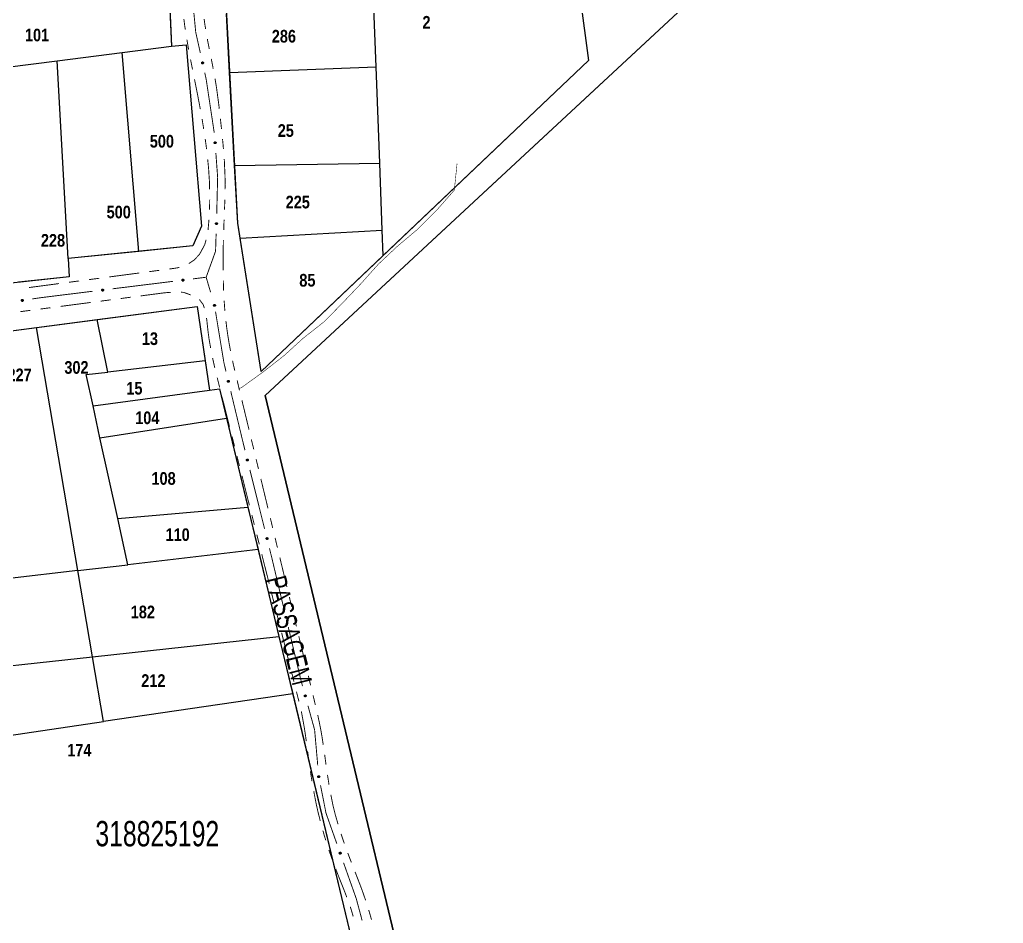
# Model space of a CAD drawing. Extents: x 203591 to 208218, y 4854879 to 4857795.
# Drawn here: x 205158.1 to 205352.6, y 4855584.3 to 4855762.9 of the extents above; entities that cross this region are included whole.
import ezdxf
from ezdxf.enums import TextEntityAlignment as Align

# ---------------------------------------------------------------- set-up
doc = ezdxf.new("R2010")
doc.units = 0
doc.header["$LTSCALE"] = 1.5
doc.header["$MEASUREMENT"] = 0
doc.linetypes.add('PHANTOMX2', pattern=[5, 2.5, -0.5, 0.5, -0.5, 0.5, -0.5])
doc.linetypes.add('TRACO_15', pattern=[3, 2, -1])
for name, color, linetype in [('CD-MALHA-LOTES', 40, 'CONTINUOUS'), ('CD_TXT_QUADRA', 7, 'CONTINUOUS'), ('RU-QUADRAS', 210, 'CONTINUOUS'), ('SV-CAMINHO-TRILHA', 20, 'CONTINUOUS'), ('SV-EIXO-RUA-N-PAV', 6, 'CONTINUOUS'), ('SV-RUA-NAO-PAV-S-GUIA-C-GUIA', 7, 'PHANTOMX2'), ('SV-TXT-RUA-N-PAV-S-GUIA-C-GUIA', 7, 'CONTINUOUS'), ('Th_NmrPorta', 7, 'CONTINUOUS')]:
    doc.layers.add(name, color=color, linetype=linetype)
doc.styles.add('ARIAL', font='ARIAL.TTF')
doc.styles.get("Standard").update_dxf_attribs({"font": 'swisscbo.ttf'})

msp = doc.modelspace()

# ---------------------------------------------------------------- linework, layer by layer
at = {"layer": 'CD-MALHA-LOTES', "linetype": 'Continuous', "flags": 128}
for points in [[(205566.89, 4856023), (205206.64, 4855688.61)], [(205267.27, 4855779.59), (205270.6, 4855754.86)], [(205187.67, 4855768.37), (205188.16, 4855757.66)], [(205199.62, 4855752.5), (205199, 4855764.07)], [(205228.59, 4855753.58), (205228.15, 4855765.29)], [(205178.36, 4855756.41), (205188.16, 4855757.66)], [(205188.16, 4855757.66), (205191.05, 4855757.95)], [(205191.05, 4855757.95), (205194.1, 4855722.1)], [(205165.54, 4855754.77), (205178.36, 4855756.41)], [(205181.67, 4855717.13), (205178.36, 4855756.41)], [(205155.66, 4855753.51), (205165.54, 4855754.77)], [(205167.74, 4855715.73), (205165.54, 4855754.77)], [(205270.6, 4855754.86), (205230, 4855716.28)], [(205199.62, 4855752.5), (205228.59, 4855753.58)], [(205200.61, 4855734.08), (205199.62, 4855752.5)], [(205229.31, 4855734.56), (205228.59, 4855753.58)], [(205200.61, 4855734.08), (205229.31, 4855734.56)], [(205229.81, 4855721.33), (205229.31, 4855734.56)], [(205201.69, 4855719.74), (205201.22, 4855722.68), (205200.61, 4855734.08)], [(205194.1, 4855722.1), (205192.36, 4855718.19)], [(205201.69, 4855719.74), (205229.81, 4855721.33)], [(205230, 4855716.28), (205229.81, 4855721.33)], [(205205.88, 4855693.36), (205201.69, 4855719.74)], [(205181.67, 4855717.13), (205167.74, 4855715.73)], [(205192.36, 4855718.19), (205181.67, 4855717.13)], [(205167.74, 4855715.73), (205167.88, 4855712.11)], [(205230, 4855716.28), (205205.88, 4855693.36)], [(205167.88, 4855712.11), (205157.91, 4855711.02)], [(205173.44, 4855703.63), (205193.23, 4855706.21)], [(205193.23, 4855706.21), (205194.81, 4855695.48)], [(205161.45, 4855702.07), (205173.44, 4855703.63)], [(205175.54, 4855693.26), (205173.44, 4855703.63)], [(205150.36, 4855700.63), (205161.45, 4855702.07)], [(205169.62, 4855654.03), (205161.45, 4855702.07)], [(205194.81, 4855695.48), (205175.54, 4855693.26)], [(205194.81, 4855695.48), (205195.67, 4855689.68)], [(205171.27, 4855692.76), (205175.54, 4855693.26)], [(205172.63, 4855686.57), (205171.27, 4855692.76)], [(205172.63, 4855686.57), (205195.67, 4855689.68)], [(205195.67, 4855689.68), (205197.63, 4855689.94)], [(205197.63, 4855689.94), (205199.02, 4855684.16)], [(205206.64, 4855688.61), (205250.22, 4855506.65)], [(205174, 4855680.29), (205172.63, 4855686.57)], [(205174, 4855680.29), (205199.02, 4855684.16)], [(205199.02, 4855684.16), (205203.24, 4855666.55)], [(205177.5, 4855664.31), (205174, 4855680.29)], [(205177.5, 4855664.31), (205203.24, 4855666.55)], [(205203.24, 4855666.55), (205205.25, 4855658.18)], [(205179.5, 4855655.18), (205177.5, 4855664.31)], [(205205.25, 4855658.18), (205179.5, 4855655.18)], [(205205.25, 4855658.18), (205209.38, 4855640.98)], [(205169.62, 4855654.03), (205179.5, 4855655.18)], [(205169.62, 4855654.03), (205156.13, 4855652.46)], [(205172.52, 4855636.97), (205169.62, 4855654.03)], [(205172.52, 4855636.97), (205209.38, 4855640.98)], [(205209.38, 4855640.98), (205212.1, 4855629.65)], [(205142.07, 4855633.66), (205172.52, 4855636.97)], [(205174.7, 4855624.18), (205172.52, 4855636.97)], [(205212.1, 4855629.65), (205174.7, 4855624.18)], [(205212.1, 4855629.65), (205223.94, 4855580.31)], [(205143.5, 4855619.62), (205174.7, 4855624.18)]]:
    msp.add_lwpolyline(points, dxfattribs=at)
at = {"layer": 'RU-QUADRAS', "color": 6, "linetype": 'Continuous'}
for points in [[(205169.12, 4856057.33), (205170.85, 4856060.09), (205176.6, 4856059.81, -0.0134668589), (205229.83, 4856062.81), (205231.77, 4856042.45), (205248.46, 4855919.86), (205200.26, 4855913.77), (205201.8, 4855903.73), (205250.97, 4855909.51), (205256.68, 4855850.56), (205209.14, 4855841.88), (205209.64, 4855837.64), (205258.13, 4855843.47), (205266.64, 4855779.52), (205267.27, 4855779.59), (205270.6, 4855754.86), (205205.88, 4855693.36), (205201.22, 4855722.68), (205191.74, 4855902.55), (205190.12, 4855902.36), (205180.07, 4855980.53, -0.0081254696)], [(205069.45, 4855695.5), (205129.66, 4855699.2), (205145.15, 4855541.91), (205151.28, 4855543.1), (205135.64, 4855696.92), (205141.82, 4855699.51), (205193.23, 4855706.21), (205195.67, 4855689.68), (205197.63, 4855689.94), (205240.81, 4855510.03), (205206.49, 4855502.91, 0.0110391911), (205097.95, 4855484.24)]]:
    msp.add_lwpolyline(points, format="xyb", close=True, dxfattribs=at)
msp.add_lwpolyline([(205616.29, 4855406.97, -0.0088435536), (205551.38, 4855440.72), (205486.3, 4855477.5), (205409.57, 4855523.2), (205354.08, 4855518.41), (205253.36, 4855503.36), (205250.22, 4855506.65), (205206.64, 4855688.61), (205604.26, 4856057.69)], format="xyb", dxfattribs=at)
msp.add_lwpolyline([(205091.27, 4855703.71), (205093.97, 4855745.62), (205101.26, 4855768.38), (205126.9, 4855836.08), (205130.52, 4855852.01), (205131.96, 4855852.01), (205141.81, 4855921.17), (205179.18, 4855927.69), (205187, 4855856), (205186.56, 4855792.35), (205188.16, 4855757.66), (205191.05, 4855757.95), (205194.1, 4855722.1), (205192.36, 4855718.19), (205167.74, 4855715.73), (205167.88, 4855712.11)], close=True, dxfattribs=at)
at = {"layer": 'SV-CAMINHO-TRILHA', "linetype": 'TRACO_15', "ltscale": 0.75, "const_width": 0.1, "flags": 128}
msp.add_lwpolyline([(205244.59, 4855734.47), (205244.05, 4855729.23), (205240.57, 4855725.26), (205236.78, 4855721.49), (205232.8, 4855718.14), (205229.01, 4855714.57), (205225.57, 4855710.72), (205222.08, 4855707.06), (205218.38, 4855703.27), (205214.15, 4855699.94), (205210.39, 4855696.52), (205206.24, 4855693.28), (205202.14, 4855690.32), (205201.33, 4855689.88)], dxfattribs=at)
at = {"layer": 'SV-EIXO-RUA-N-PAV', "const_width": 0.18, "flags": 128}
for points in [[(205192.177149, 4855768.198033), (205192.853263, 4855761.230761)], [(205192.853263, 4855761.230761), (205192.93, 4855760.44)], [(205192.93, 4855760.44), (205193.842306, 4855756.334622)], [(205194.710028, 4855752.429873), (205194.926959, 4855751.453686)], [(205194.926959, 4855751.453686), (205194.99, 4855751.17)], [(205194.99, 4855751.17), (205196.588585, 4855740.580589)], [(205196.907499, 4855736.594248), (205197.200203, 4855732.604972)], [(205197.200203, 4855732.604972), (205197.26, 4855731.79)], [(205197.26, 4855731.79), (205197.081547, 4855724.60938)], [(205196.961689, 4855720.6112), (205196.864653, 4855717.61277)], [(205196.85, 4855717.16), (205195.305435, 4855712.883382)], [(205196.864653, 4855717.61277), (205196.85, 4855717.16)], [(205195.305435, 4855712.883382), (205194.99, 4855712.01)], [(205176.500973, 4855709.727264), (205188.410545, 4855711.197672)], [(205192.380402, 4855711.687808), (205194.365331, 4855711.932876)], [(205194.365331, 4855711.932876), (205194.99, 4855712.01)], [(205194.99, 4855712.01), (205195.862369, 4855709.065093)], [(205162.43, 4855707.99), (205172.531116, 4855709.237128)], [(205160.626452, 4855707.730035), (205161.616223, 4855707.872702)], [(205161.616223, 4855707.872702), (205162.43, 4855707.99)], [(205196.844465, 4855705.194521), (205198.46444, 4855695.326609)], [(205198.46444, 4855695.326609), (205198.5, 4855695.11)], [(205198.5, 4855695.11), (205198.9158, 4855693.378741)], [(205199.849924, 4855689.489343), (205202.185235, 4855679.76585)], [(205202.185235, 4855679.76585), (205202.41, 4855678.83)], [(205202.41, 4855678.83), (205202.66164, 4855677.823441)], [(205203.631782, 4855673.942871), (205206.54221, 4855662.301161)], [(205207.512352, 4855658.420591), (205207.754888, 4855657.450448)], [(205207.754888, 4855657.450448), (205207.77, 4855657.39)], [(205207.77, 4855657.39), (205210.301105, 4855646.749201)], [(205211.22675, 4855642.857777), (205213.540862, 4855633.129217)], [(205213.540862, 4855633.129217), (205213.75, 4855632.25)], [(205213.75, 4855632.25), (205214.042224, 4855631.193415)], [(205215.108489, 4855627.338148), (205216.174755, 4855623.482882)], [(205216.174755, 4855623.482882), (205216.43, 4855622.56)], [(205216.43, 4855622.56), (205217.050536, 4855615.544921)], [(205217.589604, 4855611.587262), (205218.567573, 4855606.683837)], [(205218.567573, 4855606.683837), (205218.69, 4855606.07)], [(205218.69, 4855606.07), (205220.816255, 4855600.061019)], [(205222.150569, 4855596.29013), (205224.48562, 4855589.691074)], [(205224.48562, 4855589.691074), (205224.67, 4855589.17)], [(205224.67, 4855589.17), (205225.822221, 4855584.874587)]]:
    msp.add_lwpolyline(points, dxfattribs=at)
at = {"layer": 'SV-EIXO-RUA-N-PAV', "flags": 128}
for points in [[(205194.352458, 4855754.546387), (205194.394088, 4855754.520716), (205194.424617, 4855754.490141), (205194.442741, 4855754.457311), (205194.451191, 4855754.424123), (205194.456013, 4855754.389198), (205194.453105, 4855754.352913), (205194.440957, 4855754.313355), (205194.415499, 4855754.271414), (205194.382122, 4855754.242198), (205194.350886, 4855754.222708), (205194.316788, 4855754.211904), (205194.282781, 4855754.207788), (205194.24519, 4855754.212055), (205194.205223, 4855754.224758), (205194.163669, 4855754.251377), (205194.133944, 4855754.281558), (205194.117248, 4855754.313773), (205194.106603, 4855754.348122), (205194.102108, 4855754.383837), (205194.105168, 4855754.419439), (205194.11803, 4855754.459657), (205194.144847, 4855754.500322), (205194.174609, 4855754.530313), (205194.206582, 4855754.547457), (205194.240634, 4855754.557176), (205194.275606, 4855754.562437), (205194.312202, 4855754.561033), (205194.352458, 4855754.546387)], [(205196.860418, 4855738.740237), (205196.897889, 4855738.708804), (205196.923665, 4855738.674128), (205196.93684, 4855738.639018), (205196.940392, 4855738.604956), (205196.940101, 4855738.5697), (205196.931966, 4855738.53422), (205196.914213, 4855738.496841), (205196.882946, 4855738.459031), (205196.845688, 4855738.43496), (205196.811957, 4855738.420202), (205196.776653, 4855738.414454), (205196.742409, 4855738.41531), (205196.705833, 4855738.42498), (205196.668128, 4855738.44334), (205196.630871, 4855738.4757), (205196.605833, 4855738.50987), (205196.593982, 4855738.544164), (205196.588427, 4855738.579693), (205196.589155, 4855738.615683), (205196.597342, 4855738.650465), (205196.615896, 4855738.688395), (205196.648323, 4855738.724745), (205196.682118, 4855738.750106), (205196.716237, 4855738.762436), (205196.751339, 4855738.767117), (205196.786704, 4855738.767255), (205196.82271, 4855738.760562), (205196.860418, 4855738.740237)], [(205197.141051, 4855722.750199), (205197.175, 4855722.714992), (205197.196978, 4855722.677792), (205197.206379, 4855722.641489), (205197.206321, 4855722.607243), (205197.202316, 4855722.572214), (205197.190486, 4855722.537788), (205197.168893, 4855722.502488), (205197.133815, 4855722.468185), (205197.094227, 4855722.448175), (205197.059129, 4855722.437054), (205197.023416, 4855722.435059), (205196.989452, 4855722.439519), (205196.9541, 4855722.45299), (205196.91854, 4855722.475222), (205196.8849, 4855722.511329), (205196.863604, 4855722.547947), (205196.855433, 4855722.5833), (205196.853654, 4855722.619216), (205196.858171, 4855722.654929), (205196.869978, 4855722.688654), (205196.892427, 4855722.724417), (205196.928504, 4855722.757147), (205196.964784, 4855722.778805), (205197.000012, 4855722.78747), (205197.035412, 4855722.788425), (205197.070594, 4855722.784836), (205197.105695, 4855722.774385), (205197.141051, 4855722.750199)], [(205190.239387, 4855711.534386), (205190.268923, 4855711.573369), (205190.302279, 4855711.600833), (205190.336693, 4855711.615732), (205190.370536, 4855711.620968), (205190.405763, 4855711.622426), (205190.441603, 4855711.616059), (205190.479817, 4855711.600182), (205190.51913, 4855711.570828), (205190.545019, 4855711.534809), (205190.561431, 4855711.501852), (205190.568923, 4855711.466876), (205190.569765, 4855711.432631), (205190.561921, 4855711.395621), (205190.545453, 4855711.357053), (205190.51498, 4855711.318236), (205190.482094, 4855711.291535), (205190.448429, 4855711.277998), (205190.413219, 4855711.270689), (205190.377238, 4855711.269632), (205190.342092, 4855711.276084), (205190.303289, 4855711.292735), (205190.265376, 4855711.32332), (205190.238371, 4855711.355815), (205190.224364, 4855711.389281), (205190.217949, 4855711.424108), (205190.216057, 4855711.459422), (205190.220957, 4855711.495716), (205190.239387, 4855711.534386)], [(205174.359958, 4855709.573841), (205174.389494, 4855709.612824), (205174.42285, 4855709.640289), (205174.457264, 4855709.655188), (205174.491107, 4855709.660424), (205174.526334, 4855709.661882), (205174.562174, 4855709.655515), (205174.600388, 4855709.639638), (205174.639701, 4855709.610284), (205174.66559, 4855709.574265), (205174.682002, 4855709.541308), (205174.689494, 4855709.506332), (205174.690336, 4855709.472087), (205174.682492, 4855709.435077), (205174.666024, 4855709.396509), (205174.635551, 4855709.357692), (205174.602665, 4855709.330991), (205174.569, 4855709.317454), (205174.53379, 4855709.310145), (205174.497809, 4855709.309088), (205174.462663, 4855709.31554), (205174.42386, 4855709.332191), (205174.385947, 4855709.362775), (205174.358942, 4855709.395271), (205174.344935, 4855709.428737), (205174.33852, 4855709.463563), (205174.336628, 4855709.498878), (205174.341528, 4855709.535172), (205174.359958, 4855709.573841)], [(205158.488995, 4855707.533158), (205158.517733, 4855707.572733), (205158.550525, 4855707.600869), (205158.584628, 4855707.616464), (205158.618359, 4855707.622386), (205158.653549, 4855707.624559), (205158.689511, 4855707.618922), (205158.728039, 4855707.603824), (205158.76794, 4855707.575275), (205158.794555, 4855707.539789), (205158.811633, 4855707.507172), (205158.819834, 4855707.472356), (205158.821372, 4855707.438135), (205158.814281, 4855707.400973), (205158.7986, 4855707.362078), (205158.768921, 4855707.322651), (205158.736584, 4855707.295287), (205158.703201, 4855707.281069), (205158.668147, 4855707.273046), (205158.632194, 4855707.271259), (205158.596925, 4855707.276996), (205158.557792, 4855707.292855), (205158.519265, 4855707.322663), (205158.491606, 4855707.354604), (205158.476923, 4855707.387778), (205158.469801, 4855707.422467), (205158.467192, 4855707.457736), (205158.471354, 4855707.494122), (205158.488995, 4855707.533158)], [(205196.725351, 4855706.599615), (205196.76548, 4855706.571657), (205196.794252, 4855706.539422), (205196.810511, 4855706.50563), (205196.817092, 4855706.472022), (205196.819953, 4855706.436881), (205196.81502, 4855706.400816), (205196.800679, 4855706.362), (205196.772915, 4855706.321548), (205196.737957, 4855706.294244), (205196.70568, 4855706.276531), (205196.671031, 4855706.267651), (205196.636847, 4855706.265444), (205196.599553, 4855706.271807), (205196.560359, 4855706.286724), (205196.520358, 4855706.315626), (205196.492368, 4855706.347422), (205196.4775, 4855706.38052), (205196.468793, 4855706.415411), (205196.466302, 4855706.451321), (205196.471348, 4855706.486696), (205196.486439, 4855706.526132), (205196.515488, 4855706.565234), (205196.546882, 4855706.593513), (205196.579763, 4855706.608842), (205196.614306, 4855706.616641), (205196.649517, 4855706.619939), (205196.685977, 4855706.61649), (205196.725351, 4855706.599615)], [(205199.456345, 4855691.599457), (205199.498406, 4855691.574499), (205199.529453, 4855691.544449), (205199.548133, 4855691.511932), (205199.557147, 4855691.478894), (205199.562563, 4855691.444055), (205199.560274, 4855691.407726), (205199.548801, 4855691.367968), (205199.524062, 4855691.325599), (205199.491188, 4855691.295818), (205199.460288, 4855691.275798), (205199.426379, 4855691.264415), (205199.392447, 4855691.259721), (205199.354789, 4855691.263347), (205199.314611, 4855691.275366), (205199.27261, 4855691.301274), (205199.242375, 4855691.330944), (205199.225132, 4855691.36287), (205199.213904, 4855691.397032), (205199.208801, 4855691.432666), (205199.211254, 4855691.468314), (205199.223429, 4855691.508745), (205199.249549, 4855691.549862), (205199.278796, 4855691.580356), (205199.310472, 4855691.598042), (205199.344354, 4855691.608339), (205199.379231, 4855691.614196), (205199.415846, 4855691.613415), (205199.456345, 4855691.599457)], [(205203.218657, 4855676.049245), (205203.260948, 4855676.024679), (205203.292272, 4855675.994917), (205203.311252, 4855675.962575), (205203.320573, 4855675.929622), (205203.326311, 4855675.894835), (205203.324359, 4855675.858486), (205203.313256, 4855675.818623), (205203.28891, 4855675.776026), (205203.256313, 4855675.745942), (205203.225601, 4855675.725637), (205203.191799, 4855675.713939), (205203.157912, 4855675.708931), (205203.120222, 4855675.712208), (205203.079934, 4855675.723854), (205203.037694, 4855675.749371), (205203.007186, 4855675.77876), (205202.989648, 4855675.810524), (205202.978103, 4855675.844581), (205202.97267, 4855675.880166), (205202.974792, 4855675.915836), (205202.986592, 4855675.956378), (205203.01233, 4855675.997735), (205203.041293, 4855676.028498), (205203.072804, 4855676.046478), (205203.106589, 4855676.057089), (205203.14141, 4855676.063268), (205203.17803, 4855676.062827), (205203.218657, 4855676.049245)], [(205207.099227, 4855660.526965), (205207.141518, 4855660.502399), (205207.172842, 4855660.472637), (205207.191822, 4855660.440295), (205207.201143, 4855660.407342), (205207.206881, 4855660.372555), (205207.204929, 4855660.336206), (205207.193826, 4855660.296343), (205207.16948, 4855660.253746), (205207.136883, 4855660.223662), (205207.106171, 4855660.203357), (205207.072369, 4855660.191659), (205207.038482, 4855660.186651), (205207.000792, 4855660.189928), (205206.960504, 4855660.201574), (205206.918264, 4855660.227091), (205206.887755, 4855660.25648), (205206.870218, 4855660.288244), (205206.858673, 4855660.322301), (205206.85324, 4855660.357886), (205206.855362, 4855660.393556), (205206.867162, 4855660.434098), (205206.8929, 4855660.475455), (205206.921863, 4855660.506218), (205206.953374, 4855660.524198), (205206.987159, 4855660.534809), (205207.02198, 4855660.540988), (205207.0586, 4855660.540547), (205207.099227, 4855660.526965)], [(205210.837771, 4855644.968744), (205210.879777, 4855644.943695), (205210.910758, 4855644.913576), (205210.929367, 4855644.881019), (205210.93831, 4855644.847961), (205210.94365, 4855644.813111), (205210.941281, 4855644.776787), (205210.929722, 4855644.737053), (205210.90489, 4855644.694738), (205210.871951, 4855644.665029), (205210.841008, 4855644.645077), (205210.807075, 4855644.633768), (205210.773132, 4855644.629148), (205210.735482, 4855644.632856), (205210.695331, 4855644.644963), (205210.653386, 4855644.670962), (205210.623216, 4855644.700697), (205210.606043, 4855644.732661), (205210.594889, 4855644.766848), (205210.589864, 4855644.802492), (205210.592394, 4855644.838136), (205210.604657, 4855644.87854), (205210.630867, 4855644.9196), (205210.660181, 4855644.950029), (205210.691895, 4855644.967647), (205210.725799, 4855644.97787), (205210.760689, 4855644.983651), (205210.797302, 4855644.98279), (205210.837771, 4855644.968744)], [(205214.643154, 4855629.433607), (205214.686042, 4855629.410099), (205214.718095, 4855629.381125), (205214.737874, 4855629.349264), (205214.74801, 4855629.316553), (205214.754611, 4855629.281919), (205214.753563, 4855629.245533), (205214.743453, 4855629.205406), (205214.720174, 4855629.162218), (205214.688334, 4855629.131333), (205214.658136, 4855629.110271), (205214.624635, 4855629.097738), (205214.590883, 4855629.091889), (205214.553123, 4855629.094228), (205214.512559, 4855629.10487), (205214.469698, 4855629.12933), (205214.438468, 4855629.15795), (205214.420147, 4855629.18927), (205214.407759, 4855629.223029), (205214.401444, 4855629.258468), (205214.402679, 4855629.294179), (205214.413467, 4855629.335002), (205214.43817, 4855629.376986), (205214.46636, 4855629.40846), (205214.497414, 4855629.427216), (205214.530925, 4855629.438663), (205214.565581, 4855629.445707), (205214.602202, 4855629.446175), (205214.643154, 4855629.433607)], [(205217.329851, 4855613.452436), (205217.370912, 4855613.425864), (205217.400768, 4855613.394631), (205217.418171, 4855613.361413), (205217.425896, 4855613.32805), (205217.429954, 4855613.293027), (205217.426256, 4855613.256814), (205217.413248, 4855613.217531), (205217.386882, 4855613.176155), (205217.352876, 4855613.147673), (205217.321222, 4855613.128869), (205217.286897, 4855613.118811), (205217.252808, 4855613.115438), (205217.215319, 4855613.120524), (205217.175638, 4855613.134095), (205217.134675, 4855613.161614), (205217.105615, 4855613.192435), (205217.089625, 4855613.225007), (205217.079732, 4855613.25958), (205217.076017, 4855613.295385), (205217.079852, 4855613.330911), (205217.093588, 4855613.370839), (205217.121285, 4855613.41091), (205217.151695, 4855613.440245), (205217.184033, 4855613.456687), (205217.21829, 4855613.465661), (205217.253368, 4855613.470159), (205217.289924, 4855613.467957), (205217.329851, 4855613.452436)], [(205221.539259, 4855598.347746), (205221.583692, 4855598.327307), (205221.6177, 4855598.300655), (205221.639667, 4855598.270262), (205221.652075, 4855598.238342), (205221.661092, 4855598.204258), (205221.6626, 4855598.167888), (205221.655333, 4855598.12715), (205221.635143, 4855598.082434), (205221.605551, 4855598.04939), (205221.576906, 4855598.02626), (205221.544367, 4855598.011405), (205221.511109, 4855598.003201), (205221.473278, 4855598.002883), (205221.432067, 4855598.010651), (205221.387594, 4855598.032041), (205221.354432, 4855598.058398), (205221.333957, 4855598.088354), (205221.31923, 4855598.12116), (205221.310442, 4855598.156068), (205221.309167, 4855598.191778), (205221.317062, 4855598.233258), (205221.338756, 4855598.276873), (205221.364667, 4855598.310248), (205221.394327, 4855598.331138), (205221.426952, 4855598.34491), (205221.461028, 4855598.354369), (205221.497525, 4855598.357408), (205221.539259, 4855598.347746)]]:
    msp.add_lwpolyline(points, close=True, dxfattribs=at)
for points in [[(205194.102108, 4855754.383837), (205194.133944, 4855754.281558)], [(205194.105168, 4855754.419439), (205194.163669, 4855754.251377)], [(205194.1052, 4855754.397539), (205194.146937, 4855754.272625)], [(205194.115116, 4855754.434688), (205194.182309, 4855754.24554)], [(205194.11803, 4855754.459657), (205194.205223, 4855754.224758)], [(205194.133764, 4855754.476573), (205194.224046, 4855754.221267)], [(205194.144847, 4855754.500322), (205194.24519, 4855754.212055)], [(205194.159221, 4855754.512982), (205194.261935, 4855754.214311)], [(205194.174609, 4855754.530313), (205194.282781, 4855754.207788)], [(205194.190598, 4855754.53533), (205194.29864, 4855754.212683)], [(205194.206582, 4855754.547457), (205194.316788, 4855754.211904)], [(205194.22375, 4855754.549687), (205194.330905, 4855754.218455)], [(205194.240634, 4855754.557176), (205194.350886, 4855754.222708)], [(205194.260011, 4855754.556347), (205194.367165, 4855754.237696)], [(205194.275606, 4855754.562437), (205194.382122, 4855754.242198)], [(205194.294792, 4855754.557087), (205194.398246, 4855754.261376)], [(205194.312202, 4855754.561033), (205194.415499, 4855754.271414)], [(205194.330757, 4855754.552499), (205194.425627, 4855754.295417)], [(205194.352458, 4855754.546387), (205194.440957, 4855754.313355)], [(205194.374566, 4855754.531482), (205194.445015, 4855754.340262)], [(205194.394088, 4855754.520716), (205194.453105, 4855754.352913)], [(205194.411566, 4855754.503362), (205194.451675, 4855754.379483)], [(205194.424617, 4855754.490141), (205194.456013, 4855754.389198)], [(205196.589155, 4855738.615683), (205196.605833, 4855738.50987)], [(205196.5942, 4855738.628792), (205196.617394, 4855738.499148)], [(205196.597342, 4855738.650465), (205196.630871, 4855738.4757)], [(205196.609395, 4855738.664112), (205196.648469, 4855738.467223)], [(205196.615896, 4855738.688395), (205196.668128, 4855738.44334)], [(205196.633916, 4855738.702852), (205196.686248, 4855738.437158)], [(205196.648323, 4855738.724745), (205196.705833, 4855738.42498)], [(205196.66438, 4855738.735188), (205196.722729, 4855738.424785)], [(205196.682118, 4855738.750106), (205196.742409, 4855738.41531)], [(205196.698665, 4855738.752753), (205196.75881, 4855738.417855)], [(205196.716237, 4855738.762436), (205196.776653, 4855738.414454)], [(205196.733548, 4855738.762154), (205196.791571, 4855738.418891)], [(205196.751339, 4855738.767117), (205196.811957, 4855738.420202)], [(205196.770391, 4855738.763489), (205196.830237, 4855738.432673)], [(205196.786704, 4855738.767255), (205196.845688, 4855738.43496)], [(205196.804912, 4855738.759181), (205196.864421, 4855738.4516)], [(205196.82271, 4855738.760562), (205196.882946, 4855738.459031)], [(205196.839832, 4855738.749429), (205196.896446, 4855738.481313)], [(205196.860418, 4855738.740237), (205196.914213, 4855738.496841)], [(205196.880133, 4855738.722286), (205196.922128, 4855738.522875)], [(205196.897889, 4855738.708804), (205196.931966, 4855738.53422)], [(205196.912668, 4855738.6891), (205196.934402, 4855738.560717)], [(205196.923665, 4855738.674128), (205196.940101, 4855738.5697)], [(205196.86457, 4855722.667433), (205196.873971, 4855722.536066)], [(205196.869978, 4855722.688654), (205196.8849, 4855722.511329)], [(205196.883402, 4855722.700955), (205196.901507, 4855722.501044)], [(205196.892427, 4855722.724417), (205196.91854, 4855722.475222)], [(205196.91187, 4855722.736895), (205196.935907, 4855722.467165)], [(205196.928504, 4855722.757147), (205196.9541, 4855722.45299)], [(205196.945573, 4855722.765839), (205196.97088, 4855722.451016)], [(205196.964784, 4855722.778805), (205196.989452, 4855722.439519)], [(205196.981517, 4855722.779694), (205197.00603, 4855722.440322)], [(205197.000012, 4855722.78747), (205197.023416, 4855722.435059)], [(205197.017197, 4855722.785365), (205197.038718, 4855722.437899)], [(205197.035412, 4855722.788425), (205197.059129, 4855722.437054)], [(205197.053976, 4855722.78281), (205197.078621, 4855722.447529)], [(205197.070594, 4855722.784836), (205197.094227, 4855722.448175)], [(205197.08785, 4855722.774887), (205197.11461, 4855722.462747)], [(205197.105695, 4855722.774385), (205197.133815, 4855722.468185)], [(205197.121548, 4855722.76151), (205197.149588, 4855722.48892)], [(205197.141051, 4855722.750199), (205197.168893, 4855722.502488)], [(205197.158764, 4855722.73027), (205197.179508, 4855722.527544)], [(205197.175, 4855722.714992), (205197.190486, 4855722.537788)], [(205197.18762, 4855722.69384), (205197.195701, 4855722.563881)], [(205197.196978, 4855722.677792), (205197.202316, 4855722.572214)], [(205196.858171, 4855722.654929), (205196.863604, 4855722.547947)], [(205190.216057, 4855711.459422), (205190.545019, 4855711.534809)], [(205190.217949, 4855711.424108), (205190.561431, 4855711.501852)], [(205190.220628, 4855711.443316), (205190.548069, 4855711.519491)], [(205190.220957, 4855711.495716), (205190.51913, 4855711.570828)], [(205190.223219, 4855711.478008), (205190.527471, 4855711.552694)], [(205190.223788, 4855711.406585), (205190.563752, 4855711.481555)], [(205190.224364, 4855711.389281), (205190.568923, 4855711.466876)], [(205190.231227, 4855711.513369), (205190.496206, 4855711.583206)], [(205190.234906, 4855711.37221), (205190.56641, 4855711.448886)], [(205190.238371, 4855711.355815), (205190.569765, 4855711.432631)], [(205190.239387, 4855711.534386), (205190.479817, 4855711.600182)], [(205190.25415, 4855711.338839), (205190.561278, 4855711.412506)], [(205190.256339, 4855711.554966), (205190.453422, 4855711.606797)], [(205190.265376, 4855711.32332), (205190.561921, 4855711.395621)], [(205190.268923, 4855711.573369), (205190.441603, 4855711.616059)], [(205190.28787, 4855711.589107), (205190.415018, 4855711.617179)], [(205190.287956, 4855711.310016), (205190.550729, 4855711.375456)], [(205190.302279, 4855711.600833), (205190.405763, 4855711.622426)], [(205190.303289, 4855711.292735), (205190.545453, 4855711.357053)], [(205190.327865, 4855711.287446), (205190.522574, 4855711.336233)], [(205190.342092, 4855711.276084), (205190.51498, 4855711.318236)], [(205190.363894, 4855711.27402), (205190.492229, 4855711.303614)], [(205190.377238, 4855711.269632), (205190.482094, 4855711.291535)], [(205174.336628, 4855709.498878), (205174.66559, 4855709.574265)], [(205174.33852, 4855709.463563), (205174.682002, 4855709.541308)], [(205174.341199, 4855709.482772), (205174.66864, 4855709.558946)], [(205174.341528, 4855709.535172), (205174.639701, 4855709.610284)], [(205174.34379, 4855709.517464), (205174.648042, 4855709.59215)], [(205174.344359, 4855709.44604), (205174.684323, 4855709.521011)], [(205174.344935, 4855709.428737), (205174.689494, 4855709.506332)], [(205174.351798, 4855709.552825), (205174.616777, 4855709.622662)], [(205174.355477, 4855709.411666), (205174.686981, 4855709.488342)], [(205174.358942, 4855709.395271), (205174.690336, 4855709.472087)], [(205174.359958, 4855709.573841), (205174.600388, 4855709.639638)], [(205174.374721, 4855709.378295), (205174.681849, 4855709.451961)], [(205174.37691, 4855709.594422), (205174.573993, 4855709.646252)], [(205174.385947, 4855709.362775), (205174.682492, 4855709.435077)], [(205174.389494, 4855709.612824), (205174.562174, 4855709.655515)], [(205174.408441, 4855709.628562), (205174.535589, 4855709.656635)], [(205174.408527, 4855709.349472), (205174.671299, 4855709.414912)], [(205174.42285, 4855709.640289), (205174.526334, 4855709.661882)], [(205174.42386, 4855709.332191), (205174.666024, 4855709.396509)], [(205174.448436, 4855709.326901), (205174.643145, 4855709.375689)], [(205174.462663, 4855709.31554), (205174.635551, 4855709.357692)], [(205174.484465, 4855709.313476), (205174.6128, 4855709.34307)], [(205174.497809, 4855709.309088), (205174.602665, 4855709.330991)], [(205158.467192, 4855707.457736), (205158.794555, 4855707.539789)], [(205158.469801, 4855707.422467), (205158.811633, 4855707.507172)], [(205158.471354, 4855707.494122), (205158.76794, 4855707.575275)], [(205158.472089, 4855707.441726), (205158.797916, 4855707.524536)], [(205158.473975, 4855707.476464), (205158.776648, 4855707.557314)], [(205158.475995, 4855707.405066), (205158.814366, 4855707.486927)], [(205158.476923, 4855707.387778), (205158.819834, 4855707.472356)], [(205158.481263, 4855707.51198), (205158.744769, 4855707.587185)], [(205158.487809, 4855707.370925), (205158.817687, 4855707.454318)], [(205158.488995, 4855707.533158), (205158.728039, 4855707.603824)], [(205158.491606, 4855707.354604), (205158.821372, 4855707.438135)], [(205158.505525, 4855707.554078), (205158.701515, 4855707.609901)], [(205158.507726, 4855707.337952), (205158.813295, 4855707.417841)], [(205158.517733, 4855707.572733), (205158.689511, 4855707.618922)], [(205158.519265, 4855707.322663), (205158.814281, 4855707.400973)], [(205158.536357, 4855707.588852), (205158.662908, 4855707.619501)], [(205158.542111, 4855707.309821), (205158.8035, 4855707.380585)], [(205158.550525, 4855707.600869), (205158.653549, 4855707.624559)], [(205158.557792, 4855707.292855), (205158.7986, 4855707.362078)], [(205158.58247, 4855707.288066), (205158.776148, 4855707.340798)], [(205158.596925, 4855707.276996), (205158.768921, 4855707.322651)], [(205158.618765, 4855707.275375), (205158.746472, 4855707.307569)], [(205158.632194, 4855707.271259), (205158.736584, 4855707.295287)], [(205196.466302, 4855706.451321), (205196.492368, 4855706.347422)], [(205196.470155, 4855706.464829), (205196.504841, 4855706.337776)], [(205196.471348, 4855706.486696), (205196.520358, 4855706.315626)], [(205196.482134, 4855706.501365), (205196.538644, 4855706.308755)], [(205196.486439, 4855706.526132), (205196.560359, 4855706.286724)], [(205196.503095, 4855706.542142), (205196.578958, 4855706.282187)], [(205196.515488, 4855706.565234), (205196.599553, 4855706.271807)], [(205196.530548, 4855706.57707), (205196.616398, 4855706.273122)], [(205196.546882, 4855706.593513), (205196.636847, 4855706.265444)], [(205196.563126, 4855706.597629), (205196.652955, 4855706.269444)], [(205196.579763, 4855706.608842), (205196.671031, 4855706.267651)], [(205196.597029, 4855706.610108), (205196.685492, 4855706.273403)], [(205196.614306, 4855706.616641), (205196.70568, 4855706.276531)], [(205196.633606, 4855706.61473), (205196.722772, 4855706.290585)], [(205196.649517, 4855706.619939), (205196.737957, 4855706.294244)], [(205196.668373, 4855706.613524), (205196.755128, 4855706.312491)], [(205196.685977, 4855706.61649), (205196.772915, 4855706.321548)], [(205196.704025, 4855706.606932), (205196.78437, 4855706.344947)], [(205196.725351, 4855706.599615), (205196.800679, 4855706.362)], [(205196.74659, 4855706.583498), (205196.806236, 4855706.388637)], [(205196.76548, 4855706.571657), (205196.81502, 4855706.400816)], [(205196.781961, 4855706.553352), (205196.815079, 4855706.427424)], [(205196.794252, 4855706.539422), (205196.819953, 4855706.436881)], [(205199.249549, 4855691.549862), (205199.354789, 4855691.263347)], [(205199.263705, 4855691.562765), (205199.371493, 4855691.265888)], [(205199.278796, 4855691.580356), (205199.392447, 4855691.259721)], [(205199.294697, 4855691.585645), (205199.408221, 4855691.264885)], [(205199.310472, 4855691.598042), (205199.426379, 4855691.264415)], [(205199.3276, 4855691.600564), (205199.440382, 4855691.271206)], [(205199.344354, 4855691.608339), (205199.460288, 4855691.275798)], [(205199.363742, 4855691.607841), (205199.47631, 4855691.291062)], [(205199.379231, 4855691.614196), (205199.491188, 4855691.295818)], [(205199.398505, 4855691.609173), (205199.506983, 4855691.315268)], [(205199.415846, 4855691.613415), (205199.524062, 4855691.325599)], [(205199.434543, 4855691.605198), (205199.533779, 4855691.349771)], [(205199.456345, 4855691.599457), (205199.548801, 4855691.367968)], [(205199.478704, 4855691.584931), (205199.552401, 4855691.394939)], [(205199.498406, 4855691.574499), (205199.560274, 4855691.407726)], [(205199.516178, 4855691.557445), (205199.558392, 4855691.434268)], [(205199.208801, 4855691.432666), (205199.242375, 4855691.330944)], [(205199.211254, 4855691.468314), (205199.27261, 4855691.301274)], [(205199.211659, 4855691.446419), (205199.255518, 4855691.322233)], [(205199.220941, 4855691.483731), (205199.291347, 4855691.295755)], [(205199.223429, 4855691.508745), (205199.314611, 4855691.275366)], [(205199.238873, 4855691.525927), (205199.333492, 4855691.272197)], [(205199.529453, 4855691.544449), (205199.562563, 4855691.444055)], [(205203.01233, 4855675.997735), (205203.120222, 4855675.712208)], [(205203.026366, 4855676.010768), (205203.136902, 4855675.714903)], [(205203.041293, 4855676.028498), (205203.157912, 4855675.708931)], [(205203.057144, 4855676.033935), (205203.173637, 4855675.714241)], [(205203.072804, 4855676.046478), (205203.191799, 4855675.713939)], [(205203.089908, 4855676.049158), (205203.205738, 4855675.72086)], [(205203.106589, 4855676.057089), (205203.225601, 4855675.725637)], [(205203.125981, 4855676.05677), (205203.241481, 4855675.741048)], [(205203.14141, 4855676.063268), (205203.256313, 4855675.745942)], [(205203.16073, 4855676.058425), (205203.271927, 4855675.765538)], [(205203.17803, 4855676.062827), (205203.28891, 4855675.776026)], [(205203.196803, 4855676.054784), (205203.298403, 4855675.800287)], [(205203.218657, 4855676.049245), (205203.313256, 4855675.818623)], [(205203.24115, 4855676.034927), (205203.316605, 4855675.845627)], [(205203.260948, 4855676.024679), (205203.324359, 4855675.858486)], [(205203.278877, 4855676.00779), (205203.322231, 4855675.885009)], [(205203.292272, 4855675.994917), (205203.326311, 4855675.894835)], [(205202.97267, 4855675.880166), (205203.007186, 4855675.77876)], [(205202.974792, 4855675.915836), (205203.037694, 4855675.749371)], [(205202.9754, 4855675.893945), (205203.020409, 4855675.770171)], [(205202.984336, 4855675.931342), (205203.056482, 4855675.744027)], [(205202.986592, 4855675.956378), (205203.079934, 4855675.723854)], [(205203.001876, 4855675.973703), (205203.098843, 4855675.72086)], [(205206.867162, 4855660.434098), (205206.960504, 4855660.201574)], [(205206.882446, 4855660.451423), (205206.979413, 4855660.19858)], [(205206.8929, 4855660.475455), (205207.000792, 4855660.189928)], [(205206.906936, 4855660.488488), (205207.017472, 4855660.192623)], [(205206.921863, 4855660.506218), (205207.038482, 4855660.186651)], [(205206.937714, 4855660.511655), (205207.054207, 4855660.191961)], [(205206.953374, 4855660.524198), (205207.072369, 4855660.191659)], [(205206.970478, 4855660.526878), (205207.086308, 4855660.19858)], [(205206.987159, 4855660.534809), (205207.106171, 4855660.203357)], [(205207.006551, 4855660.53449), (205207.12205, 4855660.218768)], [(205207.02198, 4855660.540988), (205207.136883, 4855660.223662)], [(205207.0413, 4855660.536145), (205207.152497, 4855660.243258)], [(205207.0586, 4855660.540547), (205207.16948, 4855660.253746)], [(205207.077373, 4855660.532504), (205207.178973, 4855660.278007)], [(205207.099227, 4855660.526965), (205207.193826, 4855660.296343)], [(205207.12172, 4855660.512647), (205207.197175, 4855660.323347)], [(205207.141518, 4855660.502399), (205207.204929, 4855660.336206)], [(205207.159447, 4855660.48551), (205207.202801, 4855660.362729)], [(205207.172842, 4855660.472637), (205207.206881, 4855660.372555)], [(205206.85324, 4855660.357886), (205206.887755, 4855660.25648)], [(205206.855362, 4855660.393556), (205206.918264, 4855660.227091)], [(205206.85597, 4855660.371665), (205206.900979, 4855660.247891)], [(205206.864906, 4855660.409062), (205206.937052, 4855660.221747)], [(205210.604657, 4855644.87854), (205210.695331, 4855644.644963)], [(205210.620139, 4855644.895688), (205210.714204, 4855644.641752)], [(205210.630867, 4855644.9196), (205210.735482, 4855644.632856)], [(205210.645052, 4855644.932471), (205210.752192, 4855644.63536)], [(205210.660181, 4855644.950029), (205210.773132, 4855644.629148)], [(205210.676093, 4855644.955284), (205210.788917, 4855644.634278)], [(205210.691895, 4855644.967647), (205210.807075, 4855644.633768)], [(205210.709028, 4855644.970131), (205210.821093, 4855644.640528)], [(205210.725799, 4855644.97787), (205210.841008, 4855644.645077)], [(205210.745186, 4855644.977329), (205210.857063, 4855644.660306)], [(205210.760689, 4855644.983651), (205210.871951, 4855644.665029)], [(205210.779952, 4855644.978586), (205210.887789, 4855644.684445)], [(205210.797302, 4855644.98279), (205210.90489, 4855644.694738)], [(205210.815981, 4855644.974533), (205210.914661, 4855644.718889)], [(205210.837771, 4855644.968744), (205210.929722, 4855644.737053)], [(205210.860098, 4855644.954169), (205210.933381, 4855644.764017)], [(205210.879777, 4855644.943695), (205210.941281, 4855644.776787)], [(205210.897512, 4855644.926602), (205210.939457, 4855644.803333)], [(205210.910758, 4855644.913576), (205210.94365, 4855644.813111)], [(205210.589864, 4855644.802492), (205210.623216, 4855644.700697)], [(205210.592394, 4855644.838136), (205210.653386, 4855644.670962)], [(205210.592752, 4855644.816239), (205210.63634, 4855644.691958)], [(205210.602115, 4855644.853531), (205210.672111, 4855644.665402)], [(205214.413467, 4855629.335002), (205214.512559, 4855629.10487)], [(205214.428317, 4855629.352701), (205214.531536, 4855629.102347)], [(205214.43817, 4855629.376986), (205214.553123, 4855629.094228)], [(205214.451878, 4855629.390364), (205214.569731, 4855629.097337)], [(205214.46636, 4855629.40846), (205214.590883, 4855629.091889)], [(205214.482071, 4855629.414288), (205214.606471, 4855629.097588)], [(205214.497414, 4855629.427216), (205214.624635, 4855629.097738)], [(205214.514446, 4855629.430321), (205214.638398, 4855629.105003)], [(205214.530925, 4855629.438663), (205214.658136, 4855629.110271)], [(205214.550319, 4855629.438827), (205214.673628, 4855629.126072)], [(205214.565581, 4855629.445707), (205214.688334, 4855629.131333)], [(205214.585016, 4855629.441344), (205214.703457, 4855629.151311)], [(205214.602202, 4855629.446175), (205214.720174, 4855629.162218)], [(205214.621168, 4855629.438601), (205214.729061, 4855629.186707)], [(205214.643154, 4855629.433607), (205214.743453, 4855629.205406)], [(205214.665995, 4855629.419853), (205214.746131, 4855629.232485)], [(205214.686042, 4855629.410099), (205214.753563, 4855629.245533)], [(205214.704385, 4855629.393661), (205214.750777, 4855629.271995)], [(205214.718095, 4855629.381125), (205214.754611, 4855629.281919)], [(205214.401444, 4855629.258468), (205214.438468, 4855629.15795)], [(205214.402679, 4855629.294179), (205214.469698, 4855629.12933)], [(205214.403831, 4855629.27231), (205214.451901, 4855629.149693)], [(205214.411834, 4855629.309918), (205214.488613, 4855629.124453)], [(205217.076017, 4855613.295385), (205217.105615, 4855613.192435)], [(205217.079407, 4855613.309016), (205217.11841, 4855613.183221)], [(205217.079852, 4855613.330911), (205217.134675, 4855613.161614)], [(205217.090131, 4855613.34594), (205217.153184, 4855613.155371)], [(205217.093588, 4855613.370839), (205217.175638, 4855613.134095)], [(205217.109688, 4855613.387408), (205217.194381, 4855613.130195)], [(205217.121285, 4855613.41091), (205217.215319, 4855613.120524)], [(205217.135932, 4855613.423253), (205217.23211, 4855613.122414)], [(205217.151695, 4855613.440245), (205217.252808, 4855613.115438)], [(205217.167789, 4855613.444912), (205217.26877, 4855613.119986)], [(205217.184033, 4855613.456687), (205217.286897, 4855613.118811)], [(205217.201247, 4855613.458542), (205217.301153, 4855613.125053)], [(205217.21829, 4855613.465661), (205217.321222, 4855613.128869)], [(205217.237644, 4855613.46441), (205217.337825, 4855613.143498)], [(205217.253368, 4855613.470159), (205217.352876, 4855613.147673)], [(205217.272433, 4855613.464392), (205217.369414, 4855613.166496)], [(205217.289924, 4855613.467957), (205217.386882, 4855613.176155)], [(205217.308289, 4855613.45902), (205217.397531, 4855613.199931)], [(205217.329851, 4855613.452436), (205217.413248, 4855613.217531)], [(205217.351629, 4855613.437054), (205217.417892, 4855613.244343)], [(205217.370912, 4855613.425864), (205217.426256, 4855613.256814)], [(205217.388008, 4855613.408133), (205217.425406, 4855613.283409)], [(205217.400768, 4855613.394631), (205217.429954, 4855613.293027)], [(205221.317062, 4855598.233258), (205221.432067, 4855598.010651)], [(205221.330632, 4855598.251956), (205221.451175, 4855598.009466)], [(205221.338756, 4855598.276873), (205221.473278, 4855598.002883)], [(205221.351491, 4855598.29118), (205221.489627, 4855598.007151)], [(205221.364667, 4855598.310248), (205221.511109, 4855598.003201)], [(205221.37993, 4855598.317165), (205221.526259, 4855598.009981)], [(205221.394327, 4855598.331138), (205221.544367, 4855598.011405)], [(205221.411099, 4855598.335431), (205221.557587, 4855598.019618)], [(205221.426952, 4855598.34491), (205221.576906, 4855598.02626)], [(205221.446286, 4855598.346435), (205221.59125, 4855598.04311)], [(205221.461028, 4855598.354369), (205221.605551, 4855598.04939)], [(205221.480721, 4855598.351382), (205221.619233, 4855598.07038)], [(205221.497525, 4855598.357408), (205221.635143, 4855598.082434)], [(205221.516977, 4855598.351184), (205221.642289, 4855598.107487)], [(205221.539259, 4855598.347746), (205221.655333, 4855598.12715)], [(205221.563009, 4855598.335629), (205221.656103, 4855598.15435)], [(205221.583692, 4855598.327307), (205221.6626, 4855598.167888)], [(205221.603144, 4855598.312197), (205221.657963, 4855598.194089)], [(205221.6177, 4855598.300655), (205221.661092, 4855598.204258)], [(205221.309167, 4855598.191778), (205221.387594, 4855598.032041)], [(205221.310442, 4855598.156068), (205221.354432, 4855598.058398)], [(205221.311851, 4855598.170044), (205221.368412, 4855598.051105)], [(205221.317195, 4855598.208121), (205221.406805, 4855598.028504)]]:
    msp.add_lwpolyline(points, dxfattribs=at)
at = {"layer": 'SV-RUA-NAO-PAV-S-GUIA-C-GUIA', "const_width": 0.18, "flags": 128}
for points in [[(205190.584195, 4855763.033564), (205190.727496, 4855761.94651)], [(205190.727496, 4855761.94651), (205190.780312, 4855761.545857)], [(205190.780312, 4855761.545857), (205190.870897, 4855760.956901)], [(205194.760879, 4855761.817598), (205194.590933, 4855763.052229)], [(205194.889019, 4855761.074843), (205194.760879, 4855761.817598)], [(205191.18114, 4855758.981161), (205191.351862, 4855757.995842)], [(205191.351862, 4855757.995842), (205191.380577, 4855757.830109)], [(205191.380577, 4855757.830109), (205191.532027, 4855757.012215)], [(205195.270702, 4855758.862456), (205195.229038, 4855759.103958)], [(205195.415481, 4855758.121539), (205195.270702, 4855758.862456)], [(205195.558433, 4855757.389969), (205195.415481, 4855758.121539)], [(205195.608843, 4855757.140415), (205195.558433, 4855757.389969)], [(205191.907225, 4855755.047739), (205191.939362, 4855754.88201)], [(205191.939362, 4855754.88201), (205192.101965, 4855754.066887)], [(205192.101965, 4855754.066887), (205192.232848, 4855753.410771)], [(205196.152787, 4855754.447896), (205196.004869, 4855755.180016)], [(205196.199794, 4855754.199213), (205196.152787, 4855754.447896)], [(205196.385525, 4855753.216613), (205196.199794, 4855754.199213)], [(205192.232848, 4855753.410771), (205192.298331, 4855753.086356)], [(205192.692702, 4855751.125625), (205193.084444, 4855749.164366)], [(205197.051555, 4855749.377005), (205196.750185, 4855751.250222)], [(205193.084444, 4855749.164366), (205193.147273, 4855748.84981)], [(205193.147273, 4855748.84981), (205193.651966, 4855746.218543)], [(205197.065331, 4855749.275238), (205197.051555, 4855749.377005)], [(205197.453923, 4855746.404719), (205197.065331, 4855749.275238)], [(205193.651966, 4855746.218543), (205193.71214, 4855745.904819)], [(205193.71214, 4855745.904819), (205193.834267, 4855745.23531)], [(205197.466157, 4855746.302148), (205197.453923, 4855746.404719)], [(205197.584588, 4855745.309185), (205197.466157, 4855746.302148)], [(205194.184082, 4855743.266155), (205194.239374, 4855742.949007)], [(205194.239374, 4855742.949007), (205194.509726, 4855741.29286)], [(205198.02279, 4855741.333289), (205197.809822, 4855743.321918)], [(205194.808722, 4855739.315375), (205194.945109, 4855738.324719)], [(205194.945109, 4855738.324719), (205194.988934, 4855738.00639)], [(205198.351948, 4855738.0359), (205198.226947, 4855739.343744)], [(205194.988934, 4855738.00639), (205195.072134, 4855737.332841)], [(205198.40561, 4855737.351806), (205198.351948, 4855738.0359)], [(205195.289352, 4855735.344811), (205195.388166, 4855734.349705)], [(205195.388166, 4855734.349705), (205195.469016, 4855733.535512)], [(205198.586611, 4855735.044385), (205198.562015, 4855735.357931)], [(205198.617117, 4855734.359573), (205198.586611, 4855735.044385)], [(205198.72, 4855732.05), (205198.617117, 4855734.359573)], [(205195.469016, 4855733.535512), (205195.609668, 4855731.358248)], [(205195.609668, 4855731.358248), (205195.635024, 4855730.965743)], [(205195.635024, 4855730.965743), (205195.675123, 4855729.359567)], [(205198.727669, 4855731.361906), (205198.72, 4855732.05)], [(205198.72151, 4855729.3621), (205198.737544, 4855730.361972)], [(205198.738293, 4855730.408656), (205198.727669, 4855731.361906)], [(205198.737544, 4855730.361972), (205198.738293, 4855730.408656)], [(205195.695811, 4855727.360135), (205195.653329, 4855725.360586)], [(205198.639799, 4855725.910375), (205198.6886, 4855727.362378)], [(205198.618133, 4855725.363627), (205198.639799, 4855725.910375)], [(205195.548777, 4855723.363596), (205195.457712, 4855722.367751)], [(205198.497924, 4855722.36604), (205198.518288, 4855722.910144)], [(205198.518288, 4855722.910144), (205198.537119, 4855723.365269)], [(205195.369758, 4855721.405917), (205195.364174, 4855721.372224)], [(205195.457712, 4855722.367751), (205195.369758, 4855721.405917)], [(205198.460524, 4855721.366739), (205198.497924, 4855722.36604)], [(205194.982169, 4855719.411524), (205194.706978, 4855718.450134)], [(205198.377347, 4855718.367973), (205198.391152, 4855719.179594)], [(205198.391152, 4855719.179594), (205198.396629, 4855719.367776)], [(205194.701497, 4855718.430987), (205193.76097, 4855716.688535)], [(205194.706978, 4855718.450134), (205194.701497, 4855718.430987)], [(205198.340128, 4855716.179858), (205198.377347, 4855718.367973)], [(205192.610461, 4855715.42223), (205191.544638, 4855714.708381)], [(205193.108537, 4855715.938278), (205192.610461, 4855715.42223)], [(205193.67, 4855716.52), (205193.108537, 4855715.938278)], [(205193.76097, 4855716.688535), (205193.67, 4855716.52)], [(205198.3413, 4855715.36829), (205198.340128, 4855716.179858)], [(205198.344187, 4855713.368292), (205198.3413, 4855715.36829)], [(205181.779742, 4855712.857581), (205175.831492, 4855712.071247)], [(205185.745242, 4855713.381803), (205183.762492, 4855713.119692)], [(205189.06, 4855713.82), (205187.727992, 4855713.643914)], [(205189.703208, 4855713.950953), (205189.06, 4855713.82)], [(205169.883241, 4855711.284914), (205167.900491, 4855711.022802)], [(205173.848741, 4855711.809136), (205171.865991, 4855711.547025)], [(205198.415248, 4855710.10937), (205198.378617, 4855711.368629)], [(205165.917741, 4855710.760691), (205159.969491, 4855709.974358)], [(205187.022483, 4855708.959269), (205186.78, 4855708.94)], [(205188.01934, 4855709.038491), (205187.022483, 4855708.959269)], [(205190.553985, 4855709.022913), (205190.014523, 4855709.054599)], [(205190.985482, 4855708.864641), (205190.553985, 4855709.022913)], [(205198.446471, 4855709.369821), (205198.415248, 4855710.10937)], [(205172.148054, 4855707.025912), (205166.198743, 4855706.247649)], [(205176.114262, 4855707.544754), (205174.131158, 4855707.285333)], [(205180.080469, 4855708.063596), (205178.097365, 4855707.804175)], [(205186.78, 4855708.94), (205182.063573, 4855708.323017)], [(205186.78, 4855708.94), (205186.7801, 4855708.9401)], [(205191.924318, 4855708.520276), (205190.985482, 4855708.864641)], [(205194.40459, 4855706.607504), (205193.645691, 4855707.621602)], [(205198.564116, 4855707.111428), (205198.549208, 4855707.372513)], [(205198.618436, 4855706.374939), (205198.564116, 4855707.111428)], [(205160.249431, 4855705.469386), (205158.266327, 4855705.209965)], [(205164.215639, 4855705.988228), (205162.232535, 4855705.728807)], [(205194.62706, 4855705.90868), (205194.40459, 4855706.607504)], [(205198.674494, 4855705.614895), (205198.618436, 4855706.374939)], [(205198.696338, 4855705.378008), (205198.674494, 4855705.614895)], [(205195.116542, 4855703.570079), (205195.054543, 4855703.960417)], [(205195.181219, 4855702.968779), (205195.116542, 4855703.570079)], [(205199.05894, 4855702.012542), (205198.89797, 4855703.388339)], [(205195.351773, 4855701.383138), (205195.181219, 4855702.968779)], [(205195.405472, 4855700.981499), (205195.351773, 4855701.383138)], [(205199.145981, 4855701.403916), (205199.05894, 4855702.012542)], [(205199.271375, 4855700.527116), (205199.145981, 4855701.403916)], [(205195.560668, 4855699.820719), (205195.405472, 4855700.981499)], [(205195.704837, 4855699.004461), (205195.560668, 4855699.820719)], [(205199.289815, 4855700.414335), (205199.271375, 4855700.527116)], [(205199.513547, 4855699.045949), (205199.289815, 4855700.414335)], [(205195.878767, 4855698.019703), (205195.704837, 4855699.004461)], [(205199.623859, 4855698.442504), (205199.513547, 4855699.045949)], [(205199.783475, 4855697.569346), (205199.623859, 4855698.442504)], [(205199.805611, 4855697.459175), (205199.783475, 4855697.569346)], [(205196.695903, 4855694.104881), (205196.261778, 4855696.057196)], [(205200.398682, 4855694.631064), (205200.209291, 4855695.500395)], [(205200.423769, 4855694.523678), (205200.398682, 4855694.631064)], [(205200.651253, 4855693.549896), (205200.423769, 4855694.523678)], [(205197.43, 4855691.13), (205197.174144, 4855692.162933)], [(205201.586073, 4855689.660675), (205201.117318, 4855691.604966)], [(205197.659163, 4855690.22264), (205197.43, 4855691.13)], [(205199.618133, 4855682.466195), (205198.148906, 4855688.283529)], [(205203.46109, 4855681.883509), (205202.054827, 4855687.716383)], [(205200.597618, 4855678.587973), (205200.107875, 4855680.527084)], [(205204.398599, 4855677.994926), (205203.929844, 4855679.939217)], [(205201.577103, 4855674.70975), (205201.08736, 4855676.648861)], [(205205.336107, 4855674.106343), (205204.867353, 4855676.050634)], [(205203.536072, 4855666.953305), (205202.066845, 4855672.770639)], [(205207.211125, 4855666.329177), (205205.804862, 4855672.162051)], [(205204.515557, 4855663.075083), (205204.025815, 4855665.014194)], [(205208.148634, 4855662.440594), (205207.679879, 4855664.384886)], [(205205.495042, 4855659.19686), (205205.0053, 4855661.135971)], [(205209.086142, 4855658.552011), (205208.617388, 4855660.496303)], [(205207.454012, 4855651.440415), (205205.984785, 4855657.257749)], [(205210.96116, 4855650.774845), (205209.554897, 4855656.60772)], [(205208.433497, 4855647.562193), (205207.943754, 4855649.501304)], [(205211.898668, 4855646.886262), (205211.429914, 4855648.830554)], [(205209.412982, 4855643.68397), (205208.923239, 4855645.623082)], [(205212.836177, 4855642.997679), (205212.367423, 4855644.941971)], [(205211.371952, 4855635.927526), (205209.902724, 4855641.744859)], [(205214.711195, 4855635.220513), (205213.304931, 4855641.053388)], [(205212.351436, 4855632.049303), (205211.861694, 4855633.988414)], [(205215.648703, 4855631.33193), (205215.179949, 4855633.276222)], [(205213.330921, 4855628.171081), (205212.841179, 4855630.110192)], [(205216.586212, 4855627.443347), (205216.117458, 4855629.387639)], [(205213.874406, 4855625.852988), (205213.789199, 4855626.224534)], [(205213.984442, 4855625.244042), (205213.874406, 4855625.852988)], [(205217.647304, 4855622.615166), (205217.052468, 4855625.498486)], [(205214.407527, 4855622.902664), (205213.984442, 4855625.244042)], [(205214.499499, 4855622.288812), (205214.407527, 4855622.902664)], [(205214.629934, 4855621.418245), (205214.499499, 4855622.288812)], [(205217.656752, 4855622.560008), (205217.647304, 4855622.615166)], [(205217.900668, 4855621.135958), (205217.656752, 4855622.560008)], [(205214.646281, 4855621.29965), (205214.629934, 4855621.418245)], [(205214.782835, 4855620.309018), (205214.646281, 4855621.29965)], [(205217.985741, 4855620.587303), (205217.900668, 4855621.135958)], [(205218.130785, 4855619.651883), (205217.985741, 4855620.587303)], [(205218.138399, 4855619.599026), (205218.130785, 4855619.651883)], [(205215.291966, 4855616.495548), (205215.04722, 4855618.326574)], [(205218.550785, 4855616.675664), (205218.420423, 4855617.619017)], [(205215.313361, 4855616.344365), (205215.291966, 4855616.495548)], [(205218.557278, 4855616.628426), (205218.550785, 4855616.675664)], [(205218.693441, 4855615.63774), (205218.557278, 4855616.628426)], [(205215.726558, 4855613.522588), (205215.599485, 4855614.364956)], [(205215.750248, 4855613.376394), (205215.726558, 4855613.522588)], [(205215.910206, 4855612.38927), (205215.750248, 4855613.376394)], [(205219.286391, 4855611.68209), (205218.973008, 4855613.657385)], [(205216.809547, 4855607.621873), (205216.254045, 4855610.419115)], [(205220.02, 4855607.8), (205219.639639, 4855609.713916)], [(205216.842387, 4855607.477426), (205216.809547, 4855607.621873)], [(205217.184414, 4855605.973042), (205216.842387, 4855607.477426)], [(205217.299233, 4855605.530468), (205217.184414, 4855605.973042)], [(205220.031722, 4855607.752778), (205220.02, 4855607.8)], [(205220.556482, 4855605.638858), (205220.031722, 4855607.752778)], [(205217.550353, 4855604.562512), (205217.299233, 4855605.530468)], [(205220.788873, 4855604.850476), (205220.556482, 4855605.638858)], [(205221.071615, 4855603.89128), (205220.788873, 4855604.850476)], [(205218.354372, 4855601.629946), (205218.064936, 4855602.629987)], [(205218.637153, 4855600.713674), (205218.354372, 4855601.629946)], [(205221.872691, 4855601.33745), (205221.661385, 4855601.980455)], [(205221.978721, 4855601.032175), (205221.872691, 4855601.33745)], [(205222.306822, 4855600.087532), (205221.978721, 4855601.032175)], [(205219.263929, 4855598.768827), (205219.250429, 4855598.81008)], [(205219.5761, 4855597.864603), (205219.263929, 4855598.768827)], [(205223.408649, 4855597.094674), (205222.990302, 4855598.207982)], [(205219.754186, 4855597.348766), (205219.5761, 4855597.864603)], [(205219.909061, 4855596.921694), (205219.754186, 4855597.348766)], [(205223.701153, 4855596.338597), (205223.408649, 4855597.094674)], [(205221.349819, 4855593.134651), (205220.609696, 4855595.04855)], [(205224.732223, 4855593.691965), (205224.425523, 4855594.47439)], [(205221.701989, 4855592.254515), (205221.349819, 4855593.134651)], [(205224.790059, 4855593.543201), (205224.732223, 4855593.691965)], [(205225.276987, 4855592.290742), (205224.790059, 4855593.543201)], [(205225.509434, 4855591.677073), (205225.276987, 4855592.290742)], [(205221.908465, 4855591.738495), (205221.701989, 4855592.254515)], [(205222.072031, 4855591.325501), (205221.908465, 4855591.738495)], [(205222.46181, 4855590.34133), (205222.072031, 4855591.325501)], [(205222.788286, 4855589.458297), (205222.46181, 4855590.34133)], [(205225.808971, 4855590.886281), (205225.509434, 4855591.677073)], [(205225.860032, 4855590.740591), (205225.808971, 4855590.886281)], [(205226.52154, 4855588.853157), (205225.860032, 4855590.740591)], [(205223.502159, 4855587.527458), (205223.481845, 4855587.582403)], [(205223.774865, 4855586.626402), (205223.502159, 4855587.527458)], [(205224.064541, 4855585.669277), (205223.774865, 4855586.626402)], [(205227.64, 4855585.18), (205227.124482, 4855586.946931)], [(205227.67934, 4855585.025529), (205227.64, 4855585.18)]]:
    msp.add_lwpolyline(points, dxfattribs=at)

# ---------------------------------------------------------------- texts
at = {"layer": 'CD_TXT_QUADRA', "style": 'ARIAL', "width": 0.7}
msp.add_text('318825192', height=5, dxfattribs=at).set_placement((205173.096276, 4855599.535306))
at = {"layer": 'SV-TXT-RUA-N-PAV-S-GUIA-C-GUIA', "style": 'ARIAL', "width": 0.7}
msp.add_text('PASSAGEM', height=4, rotation=284, dxfattribs=at).set_placement((205206.794739, 4855652.383949))
at = {"layer": 'Th_NmrPorta', "color": 1}
for s, p in [('2', (205237.750366, 4855762.399086)), ('101', (205159.176095, 4855759.890059)), ('286', (205207.968745, 4855759.652445)), ('25', (205209.138745, 4855741.002445)), ('500', (205183.849773, 4855738.885743)), ('225', (205210.708745, 4855726.872445)), ('500', (205175.317555, 4855724.898745)), ('228', (205162.324097, 4855719.305574)), ('85', (205213.406401, 4855711.413158)), ('13', (205182.284257, 4855699.869773)), ('302', (205166.963078, 4855694.183304)), ('227', (205155.725142, 4855692.708822)), ('15', (205179.214257, 4855690.069773)), ('104', (205180.964257, 4855684.229773)), ('108', (205184.184257, 4855672.239773)), ('110', (205186.964257, 4855661.129773)), ('182', (205180.094257, 4855645.849773)), ('212', (205182.161178, 4855632.285142)), ('174', (205167.541178, 4855618.535142))]:
    msp.add_text(s, height=2.5, dxfattribs=at).set_placement(p, align=Align.MIDDLE_LEFT)

doc.saveas('drawing.dxf')
